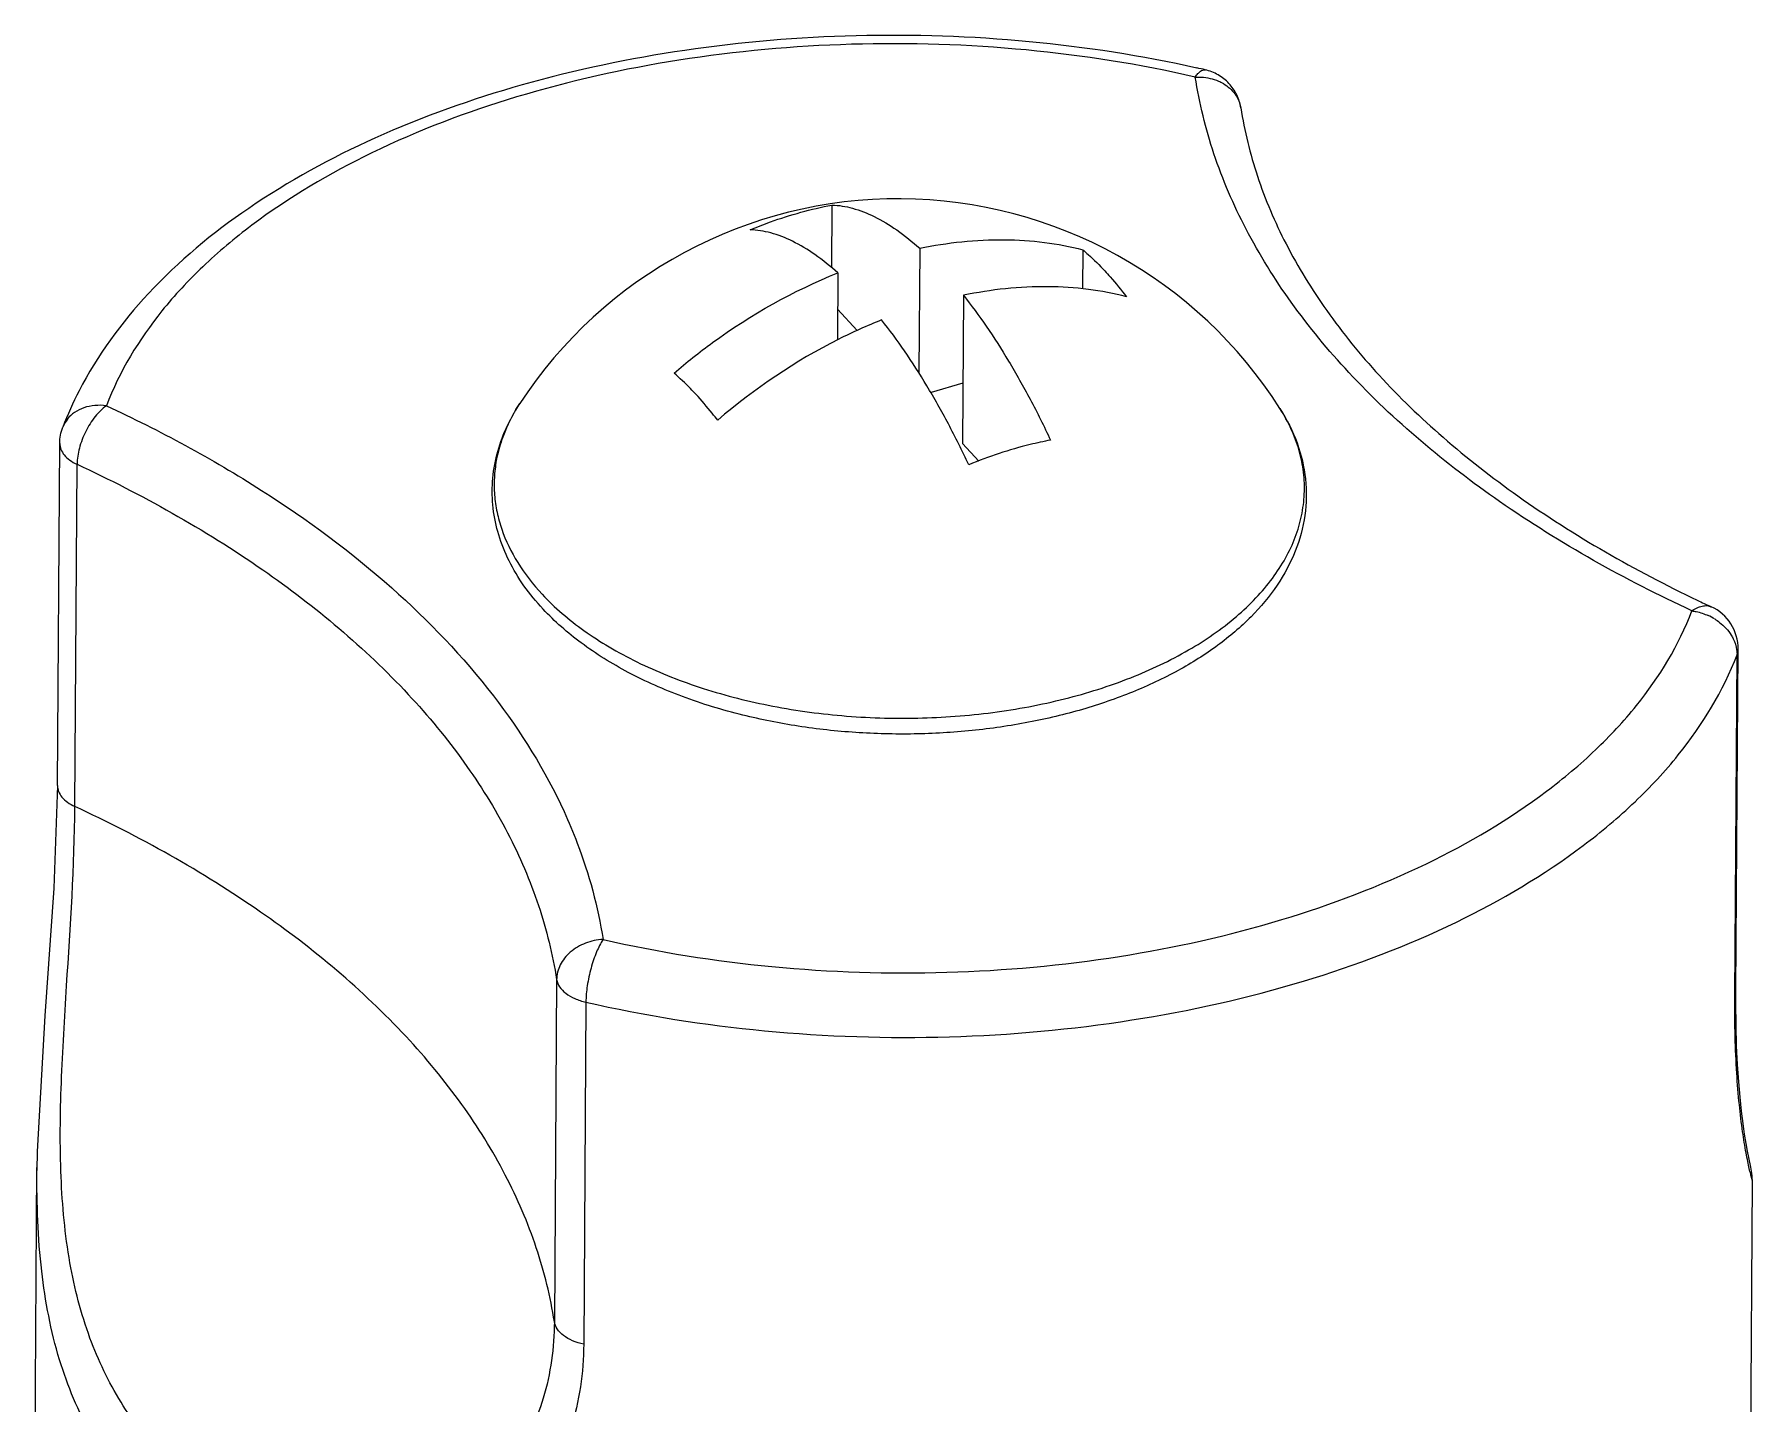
# Model space of a CAD drawing. Header units: millimetres. Extents: x 601 to 1195, y -13 to 407.
# Drawn here: x 1053.57 to 1072.1, y 338.71 to 353.48 of the extents above; entities that cross this region are included whole.
import ezdxf

# ---------------------------------------------------------------- set-up
doc = ezdxf.new("R2010")
doc.units = ezdxf.units.MM
doc.header["$LTSCALE"] = 0.1

msp = doc.modelspace()

# ---------------------------------------------------------------- linework, layer by layer
for p, q in [((1066.196, 353.098), (1066.197, 353.098)), ((1062.17, 351.64), (1062.165, 350.968)), ((1063.117, 351.174), (1063.108, 349.831)), ((1064.876, 351.158), (1064.874, 350.737)), ((1062.235, 350.908), (1062.23, 350.186)), ((1063.588, 350.667), (1063.578, 349.07)), ((1062.444, 350.288), (1062.232, 350.516)), ((1063.582, 349.72), (1063.239, 349.617)), ((1053.82, 345.38), (1053.844, 349.069)), ((1053.877, 349.244), (1053.877, 349.244)), ((1063.754, 348.88), (1063.578, 349.07)), ((1054.007, 345.155), (1054.031, 348.845)), ((1071.651, 347.308), (1071.652, 347.308)), ((1071.917, 343.161), (1071.942, 346.851)), ((1071.93, 346.791), (1071.942, 346.851)), ((1071.906, 343.102), (1071.93, 346.791)), ((1059.202, 343.287), (1059.178, 339.597)), ((1071.906, 343.102), (1071.917, 343.161)), ((1071.917, 343.032), (1071.917, 343.161)), ((1059.518, 343.044), (1059.494, 339.355)), ((1053.602, 341.432), (1053.599, 341.228)), ((1053.571, 336.953), (1053.599, 341.262)), ((1072.07, 336.832), (1072.098, 341.11)), ((1072.098, 341.101), (1072.094, 341.171)), ((1072.098, 341.101), (1072.098, 341.101))]:
    msp.add_line(p, q)
for points in [[(1053.82, 345.38), (1053.78, 344.274), (1053.682, 342.897), (1053.602, 341.432)], [(1072.078, 341.265), (1072.057, 341.368), (1072.043, 341.437), (1072.028, 341.52), (1072.012, 341.62), (1071.996, 341.735), (1071.979, 341.868), (1071.963, 342.018), (1071.948, 342.186), (1071.936, 342.372), (1071.926, 342.575), (1071.92, 342.795), (1071.917, 343.032)], [(1072.094, 341.171), (1072.086, 341.223), (1072.078, 341.265)]]:
    msp.add_lwpolyline(points)
for centre, radius, start, end in [((1063.13, 339.693), 13.752, 77.1138, 77.5029), ((1062.886, 346.833), 4.875, 32.4016, 146.8483), ((1057.546, 347.838), 3.929, 152.7651, 159.0281), ((1054.186, 349.127), 0.33, 141.8165, 159.0625), ((1060.008, 348.62), 1.48, 168.3971, 169.6672), ((1078.12, 361.222), 15.344, 244.4474, 245.0703), ((1071.366, 346.652), 0.616, 58.3856, 65.6638), ((1071.443, 346.855), 0.499, 359.5597, 65.3224)]:
    msp.add_arc(centre, radius, start, end)
for points, knots in [([(1066.106, 353.118), (1065.51, 353.251), (1064.288, 353.439), (1062.434, 353.502), (1060.599, 353.348), (1058.853, 352.983), (1057.266, 352.419), (1055.894, 351.671), (1054.791, 350.758), (1054.25, 350.019), (1054.053, 349.636)], [0, 0, 0, 0, 0.137678, 0.278129, 0.417532, 0.552303, 0.679297, 0.796374, 0.902849, 1, 1, 1, 1]), ([(1066.088, 353.02), (1065.489, 353.158), (1064.256, 353.352), (1062.386, 353.412), (1060.538, 353.245), (1058.796, 352.857), (1057.239, 352.267), (1056.118, 351.607), (1055.388, 350.995), (1054.813, 350.379), (1054.488, 349.845), (1054.347, 349.476)], [0, 0, 0, 0, 0.140754, 0.284729, 0.427367, 0.564358, 0.691892, 0.807237, 0.86002, 0.90959, 1, 1, 1, 1]), ([(1066.088, 353.02), (1066.097, 353.033), (1066.114, 353.056), (1066.147, 353.087), (1066.179, 353.102), (1066.196, 353.098)], [0, 0, 0, 0, 0.336773, 0.612579, 1, 1, 1, 1]), ([(1066.088, 353.02), (1066.11, 353.021), (1066.195, 353.021), (1066.28, 353.002), (1066.338, 352.977)], [0, 0, 0, 0, 0.254508, 1, 1, 1, 1]), ([(1071.444, 347.264), (1070.723, 347.599), (1069.399, 348.337), (1067.978, 349.523), (1067.116, 350.565), (1066.623, 351.357), (1066.271, 352.175), (1066.132, 352.74), (1066.088, 353.02)], [0, 0, 0, 0, 0.292184, 0.554037, 0.674052, 0.787574, 0.895748, 1, 1, 1, 1]), ([(1066.58, 352.687), (1066.572, 352.736), (1066.542, 352.832), (1066.457, 352.957), (1066.339, 353.051), (1066.244, 353.087), (1066.196, 353.098)], [0, 0, 0, 0, 0.249103, 0.499448, 0.749171, 1, 1, 1, 1]), ([(1066.338, 352.977), (1066.357, 352.969), (1066.425, 352.934), (1066.485, 352.882), (1066.518, 352.836)], [0, 0, 0, 0, 0.261271, 1, 1, 1, 1]), ([(1066.518, 352.836), (1066.526, 352.824), (1066.555, 352.779), (1066.573, 352.727), (1066.58, 352.687)], [0, 0, 0, 0, 0.254853, 1, 1, 1, 1]), ([(1066.58, 352.687), (1066.618, 352.438), (1066.743, 351.933), (1067.057, 351.197), (1067.501, 350.476), (1068.072, 349.777), (1068.766, 349.108), (1069.878, 348.242), (1070.829, 347.7), (1071.501, 347.379)], [0, 0, 0, 0, 0.100764, 0.20637, 0.318365, 0.437909, 0.565784, 0.702265, 1, 1, 1, 1]), ([(1061.288, 351.374), (1061.361, 351.404), (1061.647, 351.514), (1061.945, 351.597), (1062.17, 351.64)], [0, 0, 0, 0, 0.255919, 1, 1, 1, 1]), ([(1062.17, 351.64), (1062.245, 351.638), (1062.403, 351.612), (1062.639, 351.518), (1062.882, 351.37), (1063.038, 351.244), (1063.117, 351.174)], [0, 0, 0, 0, 0.209649, 0.442807, 0.705287, 1, 1, 1, 1]), ([(1062.235, 350.908), (1062.156, 350.978), (1062, 351.104), (1061.757, 351.252), (1061.521, 351.345), (1061.363, 351.372), (1061.288, 351.374)], [0, 0, 0, 0, 0.294713, 0.557193, 0.790351, 1, 1, 1, 1]), ([(1063.117, 351.174), (1063.416, 351.236), (1063.869, 351.285), (1064.46, 351.247), (1064.741, 351.193), (1064.876, 351.158)], [0, 0, 0, 0, 0.517544, 0.76308, 1, 1, 1, 1]), ([(1064.876, 351.158), (1064.896, 351.141), (1064.978, 351.068), (1065.056, 350.991), (1065.112, 350.93)], [0, 0, 0, 0, 0.239631, 1, 1, 1, 1]), ([(1065.112, 350.93), (1065.132, 350.908), (1065.214, 350.818), (1065.292, 350.724), (1065.348, 350.651)], [0, 0, 0, 0, 0.24103, 1, 1, 1, 1]), ([(1060.468, 349.828), (1060.602, 349.943), (1061.144, 350.372), (1061.756, 350.717), (1062.235, 350.908)], [0, 0, 0, 0, 0.255073, 1, 1, 1, 1]), ([(1065.348, 350.651), (1065.213, 350.687), (1064.931, 350.74), (1064.341, 350.778), (1063.888, 350.729), (1063.588, 350.667)], [0, 0, 0, 0, 0.236919, 0.482455, 1, 1, 1, 1]), ([(1063.588, 350.667), (1063.674, 350.559), (1063.845, 350.327), (1064.084, 349.952), (1064.315, 349.542), (1064.458, 349.254), (1064.528, 349.105)], [0, 0, 0, 0, 0.22762, 0.471563, 0.729803, 1, 1, 1, 1]), ([(1062.706, 350.401), (1062.549, 350.338), (1061.918, 350.054), (1061.336, 349.661), (1060.939, 349.321)], [0, 0, 0, 0, 0.244451, 1, 1, 1, 1]), ([(1063.646, 348.839), (1063.576, 348.988), (1063.433, 349.276), (1063.202, 349.686), (1062.963, 350.061), (1062.793, 350.292), (1062.706, 350.401)], [0, 0, 0, 0, 0.270197, 0.528437, 0.77238, 1, 1, 1, 1]), ([(1060.704, 349.599), (1060.684, 349.62), (1060.609, 349.699), (1060.529, 349.775), (1060.468, 349.828)], [0, 0, 0, 0, 0.260393, 1, 1, 1, 1]), ([(1054.347, 349.476), (1054.306, 349.481), (1054.224, 349.483), (1054.106, 349.459), (1054.003, 349.409), (1053.948, 349.359), (1053.926, 349.331)], [0, 0, 0, 0, 0.268042, 0.526158, 0.769415, 1, 1, 1, 1]), ([(1054.347, 349.476), (1054.302, 349.444), (1054.217, 349.358), (1054.119, 349.201), (1054.052, 349.026), (1054.031, 348.903), (1054.031, 348.845)], [0, 0, 0, 0, 0.229651, 0.492055, 0.758745, 1, 1, 1, 1]), ([(1054.347, 349.476), (1054.923, 349.208), (1056.001, 348.628), (1057.416, 347.582), (1058.533, 346.418), (1059.078, 345.543), (1059.282, 345.1)], [0, 0, 0, 0, 0.283658, 0.544594, 0.782472, 1, 1, 1, 1]), ([(1059.056, 347.283), (1058.982, 347.362), (1058.847, 347.527), (1058.684, 347.796), (1058.571, 348.078), (1058.509, 348.368), (1058.502, 348.661), (1058.55, 348.952), (1058.65, 349.235), (1058.748, 349.413), (1058.804, 349.499)], [0, 0, 0, 0, 0.134921, 0.263837, 0.388054, 0.509247, 0.629206, 0.749784, 0.87281, 1, 1, 1, 1]), ([(1058.804, 349.499), (1058.789, 349.475), (1058.731, 349.383), (1058.681, 349.285), (1058.65, 349.21)], [0, 0, 0, 0, 0.25575, 1, 1, 1, 1]), ([(1059.045, 347.444), (1059.181, 347.298), (1059.417, 347.097), (1059.771, 346.869), (1060.178, 346.65), (1060.748, 346.422), (1061.491, 346.23), (1062.282, 346.119), (1063.094, 346.093), (1063.899, 346.153), (1064.67, 346.297), (1065.381, 346.521), (1066.007, 346.816), (1066.453, 347.122), (1066.743, 347.396), (1066.922, 347.607), (1067.065, 347.827), (1067.172, 348.054), (1067.24, 348.287), (1067.271, 348.523), (1067.262, 348.76), (1067.214, 348.995), (1067.128, 349.227), (1067.047, 349.373), (1067.002, 349.445)], [0, 0, 0, 0, 0.056592, 0.087237, 0.119385, 0.187765, 0.260686, 0.336663, 0.413976, 0.490813, 0.565393, 0.636101, 0.701635, 0.761174, 0.788665, 0.81469, 0.83939, 0.862976, 0.885734, 0.908012, 0.930199, 0.952688, 0.975848, 1, 1, 1, 1]), ([(1060.939, 349.321), (1060.92, 349.345), (1060.844, 349.441), (1060.765, 349.533), (1060.704, 349.599)], [0, 0, 0, 0, 0.258901, 1, 1, 1, 1]), ([(1067.002, 349.445), (1067.076, 349.329), (1067.199, 349.085), (1067.293, 348.69), (1067.286, 348.289), (1067.179, 347.897), (1066.978, 347.526), (1066.691, 347.184), (1066.328, 346.876), (1065.898, 346.605), (1065.407, 346.376), (1064.867, 346.19), (1064.287, 346.052), (1063.679, 345.964), (1063.055, 345.928), (1062.428, 345.943), (1061.811, 346.011), (1061.407, 346.091), (1061.21, 346.14)], [0, 0, 0, 0, 0.050153, 0.098383, 0.145989, 0.194327, 0.244683, 0.298136, 0.35542, 0.416863, 0.48241, 0.55168, 0.624036, 0.698652, 0.774579, 0.850796, 0.926269, 1, 1, 1, 1]), ([(1053.844, 349.069), (1053.844, 349.048), (1053.853, 349.002), (1053.893, 348.94), (1053.953, 348.886), (1054.004, 348.857), (1054.031, 348.845)], [0, 0, 0, 0, 0.211239, 0.441637, 0.703966, 1, 1, 1, 1]), ([(1058.65, 349.21), (1058.64, 349.186), (1058.602, 349.091), (1058.574, 348.992), (1058.559, 348.918)], [0, 0, 0, 0, 0.253972, 1, 1, 1, 1]), ([(1064.528, 349.105), (1064.454, 349.091), (1064.154, 349.026), (1063.861, 348.928), (1063.646, 348.839)], [0, 0, 0, 0, 0.244145, 1, 1, 1, 1]), ([(1058.552, 348.885), (1058.541, 348.824), (1058.527, 348.7), (1058.529, 348.513), (1058.556, 348.326), (1058.625, 348.076), (1058.776, 347.768), (1058.947, 347.549), (1059.045, 347.444)], [0, 0, 0, 0, 0.11821, 0.235961, 0.35458, 0.475343, 0.727434, 1, 1, 1, 1]), ([(1054.031, 348.845), (1054.727, 348.521), (1056.006, 347.809), (1057.377, 346.664), (1058.21, 345.658), (1058.686, 344.893), (1059.025, 344.102), (1059.16, 343.557), (1059.202, 343.287)], [0, 0, 0, 0, 0.292184, 0.554037, 0.674052, 0.787574, 0.895748, 1, 1, 1, 1]), ([(1061.21, 346.14), (1060.99, 346.194), (1060.567, 346.323), (1059.98, 346.581), (1059.471, 346.896), (1059.181, 347.149), (1059.056, 347.283)], [0, 0, 0, 0, 0.275739, 0.535649, 0.777246, 1, 1, 1, 1]), ([(1059.703, 343.72), (1060.302, 343.583), (1061.535, 343.388), (1063.405, 343.328), (1065.253, 343.495), (1066.995, 343.883), (1068.552, 344.473), (1069.673, 345.133), (1070.403, 345.745), (1070.979, 346.362), (1071.303, 346.895), (1071.444, 347.264)], [0, 0, 0, 0, 0.140754, 0.284729, 0.427367, 0.564358, 0.691892, 0.807237, 0.86002, 0.90959, 1, 1, 1, 1]), ([(1071.444, 347.264), (1071.462, 347.277), (1071.497, 347.298), (1071.552, 347.317), (1071.604, 347.323), (1071.637, 347.315), (1071.651, 347.308)], [0, 0, 0, 0, 0.294551, 0.556147, 0.787734, 1, 1, 1, 1]), ([(1071.444, 347.264), (1071.459, 347.262), (1071.52, 347.252), (1071.578, 347.232), (1071.62, 347.213)], [0, 0, 0, 0, 0.247001, 1, 1, 1, 1]), ([(1071.689, 347.177), (1071.708, 347.165), (1071.776, 347.118), (1071.835, 347.055), (1071.867, 347.002)], [0, 0, 0, 0, 0.258465, 1, 1, 1, 1]), ([(1071.867, 347.002), (1071.875, 346.99), (1071.903, 346.94), (1071.92, 346.884), (1071.926, 346.843)], [0, 0, 0, 0, 0.258924, 1, 1, 1, 1]), ([(1059.518, 343.044), (1060.152, 342.899), (1061.455, 342.694), (1063.432, 342.63), (1065.385, 342.807), (1067.226, 343.216), (1068.873, 343.84), (1070.058, 344.538), (1070.83, 345.185), (1071.438, 345.837), (1071.781, 346.401), (1071.93, 346.791)], [0, 0, 0, 0, 0.140759, 0.284734, 0.427369, 0.564358, 0.69189, 0.807234, 0.860015, 0.909586, 1, 1, 1, 1]), ([(1053.82, 345.38), (1053.82, 345.358), (1053.829, 345.313), (1053.868, 345.251), (1053.929, 345.196), (1053.979, 345.168), (1054.007, 345.155)], [0, 0, 0, 0, 0.211239, 0.441653, 0.703987, 1, 1, 1, 1]), ([(1054.949, 338.147), (1054.782, 338.326), (1054.477, 338.728), (1054.138, 339.435), (1053.926, 340.259), (1053.841, 341.187), (1053.854, 342.186), (1053.936, 343.516), (1054.003, 344.51), (1054.007, 345.155)], [0, 0, 0, 0, 0.100808, 0.206522, 0.32176, 0.449997, 0.589638, 0.733648, 1, 1, 1, 1]), ([(1059.178, 339.597), (1059.136, 339.868), (1059.001, 340.413), (1058.662, 341.203), (1058.186, 341.968), (1057.353, 342.974), (1055.982, 344.119), (1054.703, 344.831), (1054.007, 345.155)], [0, 0, 0, 0, 0.104252, 0.212426, 0.325948, 0.445963, 0.707816, 1, 1, 1, 1]), ([(1059.282, 345.1), (1059.333, 344.988), (1059.52, 344.544), (1059.648, 344.074), (1059.703, 343.72)], [0, 0, 0, 0, 0.256098, 1, 1, 1, 1]), ([(1059.703, 343.72), (1059.638, 343.717), (1059.511, 343.69), (1059.346, 343.595), (1059.232, 343.455), (1059.203, 343.341), (1059.202, 343.287)], [0, 0, 0, 0, 0.269493, 0.530869, 0.774234, 1, 1, 1, 1]), ([(1059.703, 343.72), (1059.675, 343.678), (1059.625, 343.577), (1059.569, 343.41), (1059.53, 343.227), (1059.518, 343.103), (1059.518, 343.044)], [0, 0, 0, 0, 0.212127, 0.473676, 0.749162, 1, 1, 1, 1]), ([(1059.202, 343.287), (1059.207, 343.259), (1059.231, 343.202), (1059.302, 343.133), (1059.4, 343.078), (1059.477, 343.053), (1059.518, 343.044)], [0, 0, 0, 0, 0.198639, 0.428845, 0.697784, 1, 1, 1, 1]), ([(1072.098, 341.101), (1072.098, 341.106), (1072.094, 341.12), (1072.087, 341.149), (1072.076, 341.194), (1072.061, 341.254), (1072.045, 341.331), (1072.019, 341.463), (1071.986, 341.666), (1071.951, 341.953), (1071.924, 342.294), (1071.907, 342.682), (1071.905, 342.957), (1071.906, 343.102)], [0, 0, 0, 0, 0.006895, 0.021777, 0.044695, 0.075603, 0.11442, 0.160995, 0.276659, 0.420743, 0.591024, 0.785002, 1, 1, 1, 1]), ([(1054.686, 337.694), (1054.495, 337.899), (1054.152, 338.369), (1053.803, 339.207), (1053.62, 340.178), (1053.596, 340.867), (1053.599, 341.229)], [0, 0, 0, 0, 0.222046, 0.455702, 0.712808, 1, 1, 1, 1]), ([(1059.178, 339.597), (1059.176, 339.32), (1059.102, 338.776), (1058.814, 338.16), (1058.485, 337.76), (1058.198, 337.515), (1057.877, 337.328), (1057.532, 337.205), (1057.174, 337.145), (1056.694, 337.15), (1056.106, 337.299), (1055.474, 337.651), (1055.112, 337.971), (1054.949, 338.147)], [0, 0, 0, 0, 0.139126, 0.271027, 0.334926, 0.397604, 0.459194, 0.519993, 0.58027, 0.640222, 0.759715, 0.879574, 1, 1, 1, 1]), ([(1059.494, 339.355), (1059.453, 339.364), (1059.376, 339.388), (1059.278, 339.443), (1059.207, 339.513), (1059.182, 339.57), (1059.178, 339.597)], [0, 0, 0, 0, 0.302216, 0.571155, 0.801361, 1, 1, 1, 1]), ([(1059.494, 339.355), (1059.492, 339.049), (1059.404, 338.447), (1059.009, 337.644), (1058.49, 337.134), (1058.003, 336.857), (1057.613, 336.717), (1057.207, 336.644), (1056.664, 336.635), (1055.996, 336.778), (1055.275, 337.149), (1054.867, 337.499), (1054.686, 337.694)], [0, 0, 0, 0, 0.137157, 0.267921, 0.394228, 0.456433, 0.518085, 0.579331, 0.640225, 0.760999, 0.880871, 1, 1, 1, 1])]:
    msp.add_open_spline(points, degree=3, knots=knots)
for points in [[(1053.844, 349.069), (1053.845, 349.129), (1053.856, 349.189), (1053.877, 349.245)], [(1071.926, 346.843), (1071.929, 346.825), (1071.93, 346.808), (1071.93, 346.791)]]:
    msp.add_open_spline(points, degree=3)

doc.saveas('drawing.dxf')
